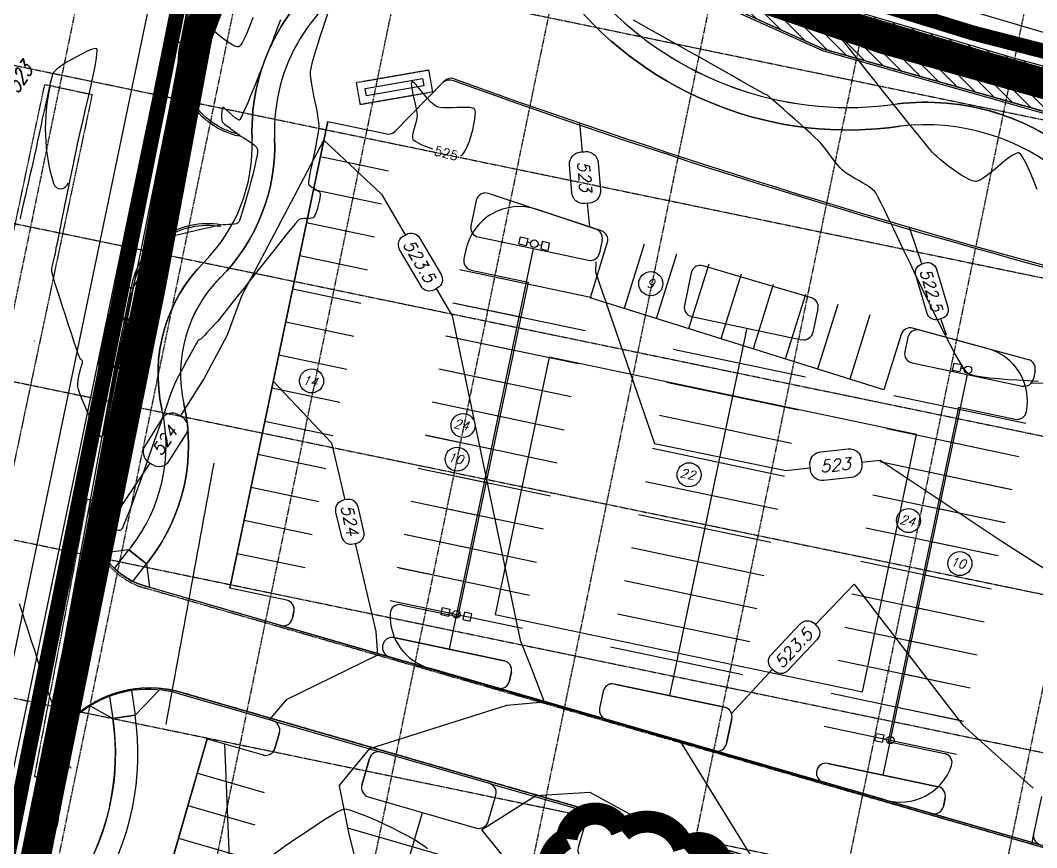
# Model space of a CAD drawing. Header units: inches. Extents: x 3071 to 5995, y 4947 to 7102.
# Drawn here: x 3716.1 to 3986.8, y 6406.6 to 6626.8 of the extents above; entities that cross this region are included whole.
import ezdxf

# ---------------------------------------------------------------- set-up
doc = ezdxf.new("R2010")
doc.units = ezdxf.units.IN
doc.header["$MEASUREMENT"] = 0
for name, pattern in [('DIVIDE2', [0.625, 0.25, -0.125, 0, -0.125, 0, -0.125]), ('HIDDEN', [0.375, 0.25, -0.125]), ('HIDDEN2', [0.1875, 0.125, -0.0625])]:
    doc.linetypes.add(name, pattern=pattern)
for name, color, linetype in [('BOC', 4, 'Continuous'), ('COUNT', 11, 'Continuous'), ('EC', 3, 'Continuous'), ('EX-BOC', 41, 'Continuous'), ('EX-GUT', 41, 'Continuous'), ('EX-STORM', 150, 'Continuous'), ('EX-UTIL-STM', 150, 'Continuous'), ('FIRELANE', 5, 'HIDDEN'), ('FUTURE-DEVEL.', 78, 'Continuous'), ('GRID', 254, 'HIDDEN'), ('hatch-ol', 7, 'Continuous'), ('I-P', 3, 'Continuous'), ('INLET PROTECTION', 5, 'Continuous'), ('LIGHTS', 7, 'Continuous'), ('LIMITS OF DISTURBANCE', 1, 'HIDDEN'), ('LS-WALKS', 7, 'Continuous'), ('PC', 43, 'Continuous'), ('SAW-CUT', 7, 'HIDDEN2'), ('SIGNAGE', 7, 'Continuous'), ('SILT FENCE', 200, 'Continuous'), ('STRIPING', 11, 'Continuous'), ('TXDOT-HAT', 253, 'Continuous')]:
    doc.layers.add(name, color=color, linetype=linetype)
doc.styles.add('L50', font='simplex', dxfattribs={"height": 2.5})
doc.styles.add('L60', font='SIMPLEX.shx', dxfattribs={"height": 2.4})
doc.styles.add('L80', font='simplex.shx', dxfattribs={"oblique": 15, "height": 4})
doc.styles.add('L80C', font='simplex.shx', dxfattribs={"width": 0.75, "oblique": 22, "height": 4})

msp = doc.modelspace()

# ---------------------------------------------------------------- hatches: boundary and pattern name
at = {"layer": 'TXDOT-HAT', "linetype": 'Continuous'}
h = msp.add_hatch(dxfattribs=at)
h.set_pattern_fill('ANSI31', color=256, scale=20, angle=90, style=0)
edge = h.paths.add_edge_path()
edge.add_line((3824.13, 6667.98), (3879.07, 6648.66))
edge.add_line((3879.07, 6648.66), (3928.96, 6632.13))
edge.add_line((3928.96, 6632.13), (3980.63, 6616.85))
edge.add_arc((21444.98, 70897.52), 66610.87, 254.8002702, 254.8466038)
edge.add_line((4032.62, 6602.75), (4084.69, 6590.13))
edge.add_line((4084.69, 6590.13), (4116.46, 6583.29))
edge.add_arc((4110.61, 6553.36), 30.5, 78.9475, 160.3255)
edge.add_line((4081.9, 6563.63), (4079.74, 6553.31))
edge.add_line((4079.74, 6553.31), (4050.23, 6560.5))
edge.add_arc((4019.77, 6562.11), 30.5, 356.9631, 434.1841)
edge.add_line((4028.09, 6591.46), (3929.87, 6619.28))
edge.add_line((3929.87, 6619.28), (3820.4, 6668.73))
edge.add_line((3820.4, 6668.73), (3824.13, 6667.98))

# ---------------------------------------------------------------- linework, layer by layer
at = {"layer": 'BOC', "color": 7}
for p, q in [((3820.2, 6668.28), (3929.74, 6618.8)), ((3759.32, 6620.85), (3746.15, 6555.52)), ((3929.74, 6618.8), (4027.95, 6590.98)), ((3829.02, 6610.67), (3815.99, 6597.33)), ((3798.03, 6599.93), (3771.89, 6475.65)), ((3798.03, 6599.93), (3813.69, 6596.63)), ((3837.55, 6578.9), (3836.13, 6572.13)), ((3869.44, 6571.26), (3840.79, 6580.76)), ((3838.06, 6569.17), (3867.42, 6562.99)), ((3871.1, 6568.37), (3870.38, 6564.93)), ((3926.83, 6552.98), (3897.97, 6561.52)), ((3894.81, 6559.63), (3892.99, 6550.97)), ((3928.57, 6550.07), (3927.24, 6543.77)), ((3894.92, 6548.01), (3924.28, 6541.83)), ((3984.62, 6536.5), (3955.62, 6544.37)), ((3719.85, 6541.5), (3719.82, 6541.35)), ((3952.52, 6542.47), (3951.7, 6538.62)), ((3953.64, 6535.66), (3982.99, 6529.48)), ((3986.41, 6533.58), (3985.95, 6531.41)), ((3785.46, 6465.77), (3749.41, 6476.18)), ((3787.06, 6472.46), (3771.89, 6475.65)), ((3788.99, 6469.5), (3788.6, 6467.66)), ((3815.62, 6462.51), (3844.98, 6456.33)), ((3812.66, 6460.57), (3812.61, 6460.35)), ((3843.26, 6449.08), (3814.36, 6457.43)), ((3846.91, 6453.37), (3846.4, 6450.97)), ((3874.33, 6450.15), (3903.69, 6443.98)), ((3783.4, 6440.35), (3758.36, 6447.58)), ((3871.37, 6448.22), (3870.41, 6443.65)), ((3901.07, 6432.39), (3872.16, 6440.74)), ((3905.62, 6441.02), (3904.21, 6434.28)), ((3765.89, 6435.56), (3745.64, 6365.43)), ((3765.89, 6435.56), (3780.78, 6431.26)), ((3785.11, 6437.25), (3783.88, 6432.97)), ((3807.09, 6423.24), (3809.13, 6430.32)), ((3841.05, 6423.7), (3812.23, 6432.02)), ((3931.2, 6428.99), (3960.55, 6422.82)), ((3928.23, 6427.06), (3928.21, 6426.96)), ((3958.87, 6415.7), (3929.97, 6424.05)), ((3808.79, 6420.14), (3837.62, 6411.82)), ((3840.71, 6413.53), (3842.76, 6420.61)), ((3962.48, 6419.86), (3962.01, 6417.59)), ((3988.11, 6420.22), (3986.02, 6410.27)), ((3866.78, 6413.67), (3864.73, 6406.59)), ((3898.69, 6407.06), (3869.87, 6415.38))]:
    msp.add_line(p, q, dxfattribs=at)
for centre, radius, start, end in [((3830.81, 6608.92), 2.5, 70.146, 135.6644), ((4524.41, 8529.78), 2039.75, 250.146, 255.57614), ((3772.75, 6598.07), 50, 166.8034, 197.0326), ((3814.21, 6599.08), 2.5, 258.1191, 315.6644), ((3726.86, 6584.01), 2, 197.0326, 347.8984), ((3840, 6578.39), 2.5, 71.6589, 168.1191), ((3838.57, 6571.62), 2.5, 168.1191, 258.1191), ((3868.66, 6568.89), 2.5, 348.1191, 71.6589), ((3867.93, 6565.44), 2.5, 258.1191, 348.1191), ((3897.26, 6559.12), 2.5, 73.53, 168.1191), ((3926.12, 6550.59), 2.5, 348.1191, 73.53), ((3895.44, 6550.46), 2.5, 168.1191, 258.1191), ((3924.79, 6544.28), 2.5, 258.1191, 348.1191), ((3954.96, 6541.96), 2.5, 74.8234, 168.1191), ((3954.15, 6538.1), 2.5, 168.1191, 258.1191), ((3983.96, 6534.09), 2.5, 348.1191, 74.8234), ((3983.51, 6531.93), 2.5, 258.1191, 348.1191), ((31500.24, 1370.21), 28204.68, 169.502364, 169.646125), ((3754.96, 6495.4), 20, 169.5341, 253.894), ((3786.54, 6470.01), 2.5, 348.1191, 78.1191), ((3786.16, 6468.18), 2.5, 253.894, 348.1191), ((3815.1, 6460.06), 2.5, 78.1191, 168.1191), ((3815.06, 6459.83), 2.5, 168.1191, 253.894), ((3844.46, 6453.88), 2.5, 348.1191, 78.1191), ((3843.96, 6451.49), 2.5, 253.894, 348.1191), ((3873.82, 6447.71), 2.5, 78.1191, 168.1191), ((3750.18, 6419.23), 29.5, 73.894, 168.2519), ((3872.86, 6443.14), 2.5, 168.1191, 253.894), ((3903.18, 6441.53), 2.5, 348.1191, 78.1191), ((3782.71, 6437.94), 2.5, 343.894, 73.894), ((3781.47, 6433.66), 2.5, 253.894, 343.894), ((3901.76, 6434.8), 2.5, 253.894, 348.1191), ((3811.53, 6429.62), 2.5, 73.894, 163.894), ((3930.68, 6426.55), 2.5, 78.1191, 168.1191), ((3930.66, 6426.45), 2.5, 168.1191, 253.894), ((3809.49, 6422.54), 2.5, 163.894, 253.894), ((3840.35, 6421.3), 2.5, 343.894, 73.894), ((3960.04, 6420.37), 2.5, 348.1191, 78.1191), ((3959.56, 6418.1), 2.5, 253.894, 348.1191), ((3869.18, 6412.98), 2.5, 73.894, 163.894), ((3838.31, 6414.22), 2.5, 253.894, 343.894), ((3988.46, 6409.76), 2.5, 168.1191, 253.894), ((3867.13, 6405.9), 2.5, 163.894, 253.894), ((3898, 6404.66), 2.5, 343.894, 73.894)]:
    msp.add_arc(centre, radius, start, end, dxfattribs=at)
at = {"layer": 'COUNT', "color": 7}
for centre in [(3793.68, 6530.85), (3834.02, 6518.98), (3894.24, 6505.87), (3952.7, 6493.67)]:
    msp.add_circle(centre, 3.2, dxfattribs=at)
at = {"layer": 'EC', "color": 44, "ltscale": 0.4, "flags": 128}
for points, elevation in [([(3797.88, 6628.54), (3797.29, 6626.7), (3796.65, 6624.73), (3795.99, 6622.7), (3795.34, 6620.68), (3794.73, 6618.74), (3794.2, 6616.95), (3793.76, 6615.39), (3793.46, 6614.12), (3793.32, 6613.23), (3793.33, 6612.28), (3793.45, 6611.12), (3793.66, 6609.77), (3793.92, 6608.31), (3794.23, 6606.76), (3794.55, 6605.19), (3794.87, 6603.65), (3795.15, 6602.18), (3795.38, 6600.83), (3795.53, 6599.66), (3795.58, 6598.7), (3795.51, 6597.78), (3795.35, 6596.56), (3795.1, 6595.13), (3794.79, 6593.53), (3794.45, 6591.85), (3794.1, 6590.14), (3793.75, 6588.48), (3793.43, 6586.94), (3793.16, 6585.57), (3792.96, 6584.46), (3792.87, 6583.79), (3792.85, 6583.44), (3792.86, 6583.29), (3792.87, 6583.24), (3792.91, 6583.15), (3793.03, 6582.99), (3793.29, 6582.75), (3793.75, 6582.44), (3794.42, 6582.05), (3795.09, 6581.66), (3795.54, 6581.35), (3795.79, 6581.11), (3795.9, 6580.95), (3795.94, 6580.87), (3795.96, 6580.8), (3795.97, 6580.61), (3795.96, 6580.24), (3795.88, 6579.59), (3795.69, 6578.61), (3795.43, 6577.54), (3795.13, 6576.48), (3794.81, 6575.53), (3794.57, 6574.92), (3794.39, 6574.59), (3794.29, 6574.44), (3794.24, 6574.39), (3794.17, 6574.34), (3794, 6574.25), (3793.67, 6574.16), (3793.14, 6574.1), (3792.39, 6574.09), (3791.62, 6574.08), (3790.93, 6574.02), (3790.4, 6573.86), (3790.07, 6573.53), (3789.4, 6572.76), (3788.43, 6571.61), (3787.22, 6570.12), (3785.81, 6568.37), (3784.23, 6566.4), (3782.54, 6564.27), (3780.78, 6562.06), (3778.99, 6559.8), (3777.23, 6557.56), (3775.52, 6555.4), (3773.92, 6553.37), (3772.48, 6551.54), (3771.23, 6549.96), (3770.22, 6548.69), (3769.5, 6547.79), (3769.11, 6547.31), (3768.58, 6546.7), (3767.92, 6545.96), (3767.18, 6545.15), (3766.44, 6544.33), (3765.73, 6543.57), (3765.13, 6542.93), (3764.69, 6542.47), (3764.47, 6542.25), (3764.23, 6542.08), (3763.92, 6541.91), (3763.64, 6541.74), (3763.45, 6541.61), (3763.3, 6541.41), (3763.17, 6541.15), (3763.05, 6540.92), (3762.89, 6540.64), (3762.51, 6539.96), (3761.95, 6538.97), (3761.26, 6537.74), (3760.49, 6536.35), (3759.7, 6534.9), (3758.92, 6533.45), (3758.2, 6532.1), (3757.6, 6530.92), (3757.15, 6530), (3756.86, 6529.27), (3756.4, 6528.01), (3755.78, 6526.28), (3755.03, 6524.15), (3754.17, 6521.68), (3753.22, 6518.95), (3752.2, 6516.03), (3751.14, 6512.99), (3750.06, 6509.9), (3748.98, 6506.82), (3747.91, 6503.83), (3746.9, 6500.99), (3745.94, 6498.39), (3745.08, 6496.07), (3744.32, 6494.13), (3743.69, 6492.62), (3743.3, 6491.77), (3743.08, 6491.37), (3742.97, 6491.22), (3742.92, 6491.18), (3742.83, 6491.13), (3742.6, 6491.07), (3742.19, 6491.05), (3741.54, 6491.14), (3740.59, 6491.37), (3739.57, 6491.69), (3738.55, 6492), (3737.59, 6492.24), (3736.93, 6492.33), (3736.51, 6492.31), (3736.28, 6492.25), (3736.17, 6492.21), (3736.09, 6492.15), (3735.92, 6492.01), (3735.65, 6491.71), (3735.28, 6491.16), (3734.82, 6490.29), (3734.37, 6489.26), (3733.92, 6488.15), (3733.51, 6487.01), (3733.13, 6485.91), (3732.8, 6484.9), (3732.52, 6484.05), (3732.35, 6483.38), (3732.07, 6482.17), (3731.7, 6480.48), (3731.26, 6478.39), (3730.76, 6475.97), (3730.21, 6473.29), (3729.63, 6470.41), (3729.03, 6467.41), (3728.42, 6464.36), (3727.81, 6461.33), (3727.23, 6458.38), (3726.67, 6455.59), (3726.17, 6453.04), (3725.72, 6450.78), (3725.35, 6448.89), (3725.06, 6447.43), (3724.88, 6446.49), (3724.81, 6446.13), (3724.76, 6445.82), (3724.71, 6445.45), (3724.65, 6445.13), (3724.57, 6444.99), (3724.45, 6445.3), (3724.16, 6446.18), (3723.7, 6447.55), (3723.11, 6449.33), (3722.41, 6451.46), (3721.63, 6453.85), (3720.79, 6456.42), (3719.92, 6459.1), (3719.03, 6461.81), (3718.16, 6464.48), (3717.33, 6467.03), (3716.55, 6469.39), (3715.87, 6471.46)], 524), ([(3778.02, 6627.56), (3777.29, 6625.64), (3776.57, 6623.85), (3775.88, 6622.29), (3775.25, 6621.03), (3774.8, 6620.31), (3774.51, 6619.96), (3774.34, 6619.83), (3774.27, 6619.8), (3774.16, 6619.78), (3773.91, 6619.79), (3773.45, 6619.91), (3772.69, 6620.26), (3771.57, 6620.94), (3770.33, 6621.81), (3769.04, 6622.8), (3767.79, 6623.85), (3766.65, 6624.87), (3765.7, 6625.79), (3765.13, 6626.41), (3764.83, 6626.78), (3764.71, 6626.97)], 522), ([(3785.43, 6626.98), (3784.36, 6624.2), (3783.23, 6621.29), (3782.06, 6618.31), (3780.89, 6615.34), (3779.73, 6612.44), (3778.63, 6609.69), (3777.59, 6607.15), (3776.66, 6604.91), (3775.85, 6603.03), (3775.2, 6601.59), (3774.81, 6600.8), (3774.6, 6600.44), (3774.51, 6600.33), (3774.47, 6600.31), (3774.39, 6600.29), (3774.2, 6600.33), (3773.85, 6600.5), (3773.29, 6600.9), (3772.5, 6601.59), (3771.69, 6602.35), (3770.95, 6603.05), (3770.47, 6603.46), (3770.2, 6603.64), (3770.07, 6603.67), (3770.03, 6603.67), (3769.99, 6603.64), (3769.91, 6603.52), (3769.82, 6603.24), (3769.74, 6602.7), (3769.7, 6601.88), (3769.71, 6601.03), (3769.77, 6600.31), (3769.88, 6599.85), (3770.12, 6599.52), (3770.5, 6599.19), (3770.95, 6598.86), (3771.4, 6598.56), (3771.78, 6598.29), (3772.11, 6598.04), (3772.55, 6597.71), (3773.06, 6597.33), (3773.58, 6596.94), (3774.07, 6596.57), (3774.49, 6596.26), (3774.88, 6595.99), (3775.48, 6595.62), (3776.21, 6595.18), (3776.99, 6594.68), (3777.77, 6594.14), (3778.45, 6593.59), (3778.89, 6593.16), (3779.14, 6592.85), (3779.25, 6592.65), (3779.28, 6592.55), (3779.3, 6592.48), (3779.31, 6592.27), (3779.28, 6591.81), (3779.15, 6590.92), (3778.86, 6589.47), (3778.47, 6587.7), (3777.99, 6585.72), (3777.45, 6583.62), (3776.88, 6581.47), (3776.3, 6579.39), (3775.74, 6577.45), (3775.21, 6575.75), (3774.76, 6574.37), (3774.46, 6573.57), (3774.28, 6573.17), (3774.19, 6573.02), (3774.15, 6572.97), (3774.07, 6572.92), (3773.91, 6572.81), (3773.6, 6572.69), (3773.1, 6572.58), (3772.37, 6572.5), (3771.59, 6572.46), (3770.81, 6572.43), (3770.09, 6572.4), (3769.48, 6572.33), (3768.86, 6572.2), (3767.76, 6571.95), (3766.29, 6571.62), (3764.57, 6571.22), (3762.7, 6570.79), (3760.81, 6570.35), (3759, 6569.93), (3757.4, 6569.55), (3756.11, 6569.25), (3755.25, 6569.05), (3754.94, 6568.97), (3754.87, 6568.96), (3754.81, 6568.95), (3754.66, 6568.72), (3754.24, 6568.09), (3753.62, 6567.14), (3752.84, 6565.96), (3751.97, 6564.64), (3751.06, 6563.26), (3750.17, 6561.9), (3749.34, 6560.65), (3748.64, 6559.59), (3748.13, 6558.81), (3747.86, 6558.39), (3747.57, 6557.97), (3747.23, 6557.49), (3746.87, 6556.97), (3746.53, 6556.45), (3746.22, 6555.96), (3746, 6555.51), (3745.85, 6555.04), (3745.67, 6554.33), (3745.47, 6553.46), (3745.27, 6552.5), (3745.07, 6551.54), (3744.9, 6550.67), (3744.76, 6549.96), (3744.66, 6549.5), (3744.57, 6549.05), (3744.46, 6548.53), (3744.35, 6547.97), (3744.24, 6547.41), (3744.14, 6546.88), (3744.05, 6546.43), (3743.94, 6545.92), (3743.81, 6545.26), (3743.65, 6544.52), (3743.49, 6543.76), (3743.34, 6543.04), (3743.21, 6542.43), (3743.1, 6541.89), (3742.93, 6541.11), (3742.73, 6540.17), (3742.51, 6539.12), (3742.27, 6538.03), (3742.05, 6536.97), (3741.84, 6535.99), (3741.67, 6535.16), (3741.52, 6534.43), (3741.33, 6533.43), (3741.09, 6532.23), (3740.83, 6530.9), (3740.56, 6529.5), (3740.29, 6528.1), (3740.02, 6526.75), (3739.78, 6525.53), (3739.58, 6524.5), (3739.42, 6523.73), (3739.27, 6522.91), (3739.12, 6521.91), (3738.96, 6520.8), (3738.79, 6519.64), (3738.6, 6518.53), (3738.41, 6517.52), (3738.19, 6516.7), (3738, 6516.23), (3737.85, 6516.01), (3737.75, 6515.93), (3737.7, 6515.92), (3737.65, 6515.93), (3737.53, 6516.01), (3737.29, 6516.28), (3736.87, 6516.91), (3736.23, 6518.04), (3735.5, 6519.46), (3734.72, 6521.08), (3733.94, 6522.78), (3733.19, 6524.49), (3732.52, 6526.09), (3731.97, 6527.49), (3731.58, 6528.59), (3731.4, 6529.3), (3731.4, 6530.07), (3731.52, 6531.05), (3731.72, 6532.13), (3731.98, 6533.23), (3732.24, 6534.26), (3732.47, 6535.13), (3732.63, 6535.77), (3732.67, 6536.07), (3732.54, 6536.29), (3732.32, 6536.53), (3732.08, 6536.76), (3731.91, 6536.98), (3731.78, 6537.35), (3731.46, 6538.27), (3730.99, 6539.66), (3730.39, 6541.42), (3729.71, 6543.46), (3728.96, 6545.71), (3728.18, 6548.05), (3727.41, 6550.42), (3726.67, 6552.71), (3725.99, 6554.83), (3725.4, 6556.7), (3724.94, 6558.23), (3724.63, 6559.32), (3724.51, 6559.89), (3724.52, 6560.5), (3724.61, 6561.2), (3724.76, 6561.95), (3724.94, 6562.73), (3725.13, 6563.48), (3725.3, 6564.19), (3725.43, 6564.81), (3725.55, 6565.4), (3725.69, 6566.15), (3725.86, 6567.02), (3726.05, 6567.96), (3726.23, 6568.92), (3726.42, 6569.86), (3726.59, 6570.72), (3726.73, 6571.46), (3726.86, 6572.07), (3727.07, 6573.09), (3727.35, 6574.46), (3727.69, 6576.12), (3728.08, 6578), (3728.5, 6580.04), (3728.94, 6582.17), (3729.39, 6584.34), (3729.83, 6586.47), (3730.25, 6588.51), (3730.64, 6590.38), (3730.98, 6592.03), (3731.26, 6593.4), (3731.46, 6594.41), (3731.67, 6595.38), (3731.98, 6596.72), (3732.37, 6598.38), (3732.82, 6600.29), (3733.3, 6602.38), (3733.82, 6604.59), (3734.34, 6606.85), (3734.84, 6609.11), (3735.31, 6611.29), (3735.74, 6613.34), (3736.09, 6615.18), (3736.36, 6616.76), (3736.52, 6618.01), (3736.56, 6618.73), (3736.53, 6619.08), (3736.48, 6619.22), (3736.45, 6619.26), (3736.38, 6619.3), (3736.18, 6619.34), (3735.77, 6619.3), (3735.03, 6619.08), (3733.87, 6618.6), (3732.56, 6617.96), (3731.2, 6617.24), (3729.9, 6616.51), (3728.76, 6615.85), (3727.89, 6615.33), (3727.4, 6615.02), (3726.96, 6614.71), (3726.46, 6614.33), (3725.94, 6613.9), (3725.45, 6613.45), (3725.03, 6613.01), (3724.73, 6612.59), (3724.58, 6612.17), (3724.36, 6611.31), (3724.06, 6610.08), (3723.7, 6608.54), (3723.3, 6606.76), (3722.87, 6604.8), (3722.42, 6602.74), (3721.96, 6600.65), (3721.52, 6598.58), (3721.1, 6596.61), (3720.71, 6594.8), (3720.37, 6593.23), (3720.1, 6591.95), (3719.9, 6591.05), (3719.67, 6590.07), (3719.39, 6588.8), (3719.05, 6587.3), (3718.67, 6585.64), (3718.27, 6583.87), (3717.86, 6582.07), (3717.46, 6580.3), (3717.07, 6578.61), (3716.72, 6577.08), (3716.42, 6575.76), (3716.18, 6574.71), (3716.02, 6574.01)], 523), ([(3987.21, 6530.72), (3984.47, 6530.86), (3981.75, 6531.01), (3979.13, 6531.18), (3976.65, 6531.37), (3974.38, 6531.59), (3972.38, 6531.84), (3970.7, 6532.13), (3969.41, 6532.46), (3968.57, 6532.85), (3967.97, 6533.45), (3967.17, 6534.58), (3966.2, 6536.17), (3965.07, 6538.16), (3963.8, 6540.5), (3962.43, 6543.15), (3960.97, 6546.03), (3959.43, 6549.11), (3957.86, 6552.31), (3956.26, 6555.6), (3954.67, 6558.91), (3953.1, 6562.19), (3951.57, 6565.38), (3950.11, 6568.43), (3948.74, 6571.29), (3947.49, 6573.9), (3946.37, 6576.2), (3945.4, 6578.15), (3944.62, 6579.68), (3944.04, 6580.75), (3943.68, 6581.29), (3943.09, 6581.85), (3942.32, 6582.43), (3941.43, 6583.01), (3940.45, 6583.6), (3939.43, 6584.19), (3938.41, 6584.77), (3937.42, 6585.34), (3936.51, 6585.89), (3935.72, 6586.42), (3935.08, 6586.92), (3934.47, 6587.54), (3933.82, 6588.3), (3933.14, 6589.15), (3932.46, 6590.07), (3931.77, 6591), (3931.09, 6591.93), (3930.44, 6592.8), (3929.81, 6593.59), (3929.23, 6594.26), (3928.66, 6594.82), (3927.78, 6595.64), (3926.65, 6596.68), (3925.33, 6597.87), (3923.88, 6599.17), (3922.37, 6600.52), (3920.85, 6601.86), (3919.39, 6603.16), (3918.04, 6604.34), (3916.88, 6605.35), (3915.96, 6606.16), (3915.35, 6606.69), (3915.1, 6606.9), (3914.85, 6607.01), (3914.56, 6607.13), (3914.3, 6607.23), (3913.99, 6607.41), (3913.15, 6607.88), (3911.84, 6608.63), (3910.11, 6609.6), (3908.02, 6610.78), (3905.62, 6612.14), (3902.98, 6613.63), (3900.13, 6615.24), (3897.15, 6616.92), (3894.09, 6618.64), (3891, 6620.39), (3887.93, 6622.11), (3884.95, 6623.78), (3882.11, 6625.37), (3879.46, 6626.85)], 524), ([(3986.98, 6581.84), (3986.15, 6583.88), (3985.34, 6585.81), (3984.56, 6587.58), (3983.83, 6589.11), (3983.17, 6590.32), (3982.71, 6591.02), (3982.41, 6591.36), (3982.23, 6591.49), (3982.15, 6591.52), (3982.04, 6591.54), (3981.79, 6591.54), (3981.36, 6591.41), (3980.65, 6591.06), (3979.62, 6590.38), (3978.46, 6589.49), (3977.21, 6588.48), (3975.92, 6587.41), (3974.65, 6586.37), (3973.43, 6585.43), (3972.31, 6584.67), (3971.52, 6584.23), (3971, 6584.04), (3970.7, 6583.97), (3970.56, 6583.97), (3970.43, 6583.97), (3970.13, 6584.01), (3969.63, 6584.14), (3968.89, 6584.44), (3967.85, 6584.97), (3966.72, 6585.64), (3965.55, 6586.42), (3964.36, 6587.27), (3963.2, 6588.15), (3962.1, 6589.02), (3961.11, 6589.83), (3960.25, 6590.56), (3959.57, 6591.16), (3959.06, 6591.7), (3958.2, 6592.7), (3957.03, 6594.12), (3955.58, 6595.89), (3953.9, 6597.96), (3952.03, 6600.29), (3950.02, 6602.82), (3947.89, 6605.49), (3945.7, 6608.25), (3943.48, 6611.06), (3941.27, 6613.85), (3939.12, 6616.58), (3937.07, 6619.18), (3935.15, 6621.62), (3933.41, 6623.83), (3931.9, 6625.76), (3930.64, 6627.36)], 523), ([(3833.43, 6590.9), (3833.58, 6590.94), (3833.69, 6590.99), (3833.78, 6591.05), (3833.98, 6591.22), (3834.28, 6591.59), (3834.7, 6592.28), (3835.22, 6593.4), (3835.72, 6594.72), (3836.19, 6596.17), (3836.6, 6597.67), (3836.94, 6599.14), (3837.18, 6600.5), (3837.3, 6601.67), (3837.31, 6602.42), (3837.25, 6602.85), (3837.17, 6603.05), (3837.13, 6603.13), (3837.06, 6603.21), (3836.9, 6603.34), (3836.55, 6603.49), (3835.93, 6603.62), (3834.95, 6603.68), (3833.8, 6603.67), (3832.54, 6603.62), (3831.26, 6603.55), (3830, 6603.51), (3828.84, 6603.52), (3827.85, 6603.62), (3827.08, 6603.83), (3826.33, 6604.33), (3825.48, 6605.1), (3824.59, 6606.07), (3823.68, 6607.13), (3822.81, 6608.18), (3822.01, 6609.15), (3821.31, 6609.91), (3820.86, 6610.32), (3820.6, 6610.48), (3820.46, 6610.5), (3820.41, 6610.49), (3820.36, 6610.45), (3820.29, 6610.33), (3820.25, 6610.01), (3820.28, 6609.39), (3820.44, 6608.36), (3820.69, 6607.13), (3820.98, 6605.81), (3821.28, 6604.49), (3821.55, 6603.26), (3821.74, 6602.23), (3821.81, 6601.48), (3821.73, 6600.77), (3821.53, 6599.93), (3821.27, 6599.02), (3820.99, 6598.08), (3820.75, 6597.18), (3820.58, 6596.35), (3820.54, 6595.77), (3820.58, 6595.41), (3820.65, 6595.21), (3820.69, 6595.12), (3820.74, 6595.06), (3820.89, 6594.92), (3821.24, 6594.67), (3821.93, 6594.28), (3823.07, 6593.74), (3824.45, 6593.16), (3825.89, 6592.61)], 525), ([(3729.61, 6427.74), (3729.59, 6427.76), (3729.53, 6427.84), (3729.41, 6428.01), (3729.23, 6428.24), (3729.05, 6428.38), (3728.94, 6428.15), (3728.78, 6427.6), (3728.6, 6426.88), (3728.42, 6426.15), (3728.28, 6425.57), (3728.19, 6425.12), (3728.02, 6424.24), (3727.79, 6423.02), (3727.52, 6421.55), (3727.22, 6419.92), (3726.9, 6418.24), (3726.6, 6416.58), (3726.31, 6415.04), (3726.07, 6413.71), (3725.88, 6412.69), (3725.76, 6412.06)], 525)]:
    msp.add_lwpolyline(points, dxfattribs=dict(at, elevation=elevation))
at = {"layer": 'EC', "color": 44, "ltscale": 0.5, "elevation": 525, "flags": 128}
msp.add_lwpolyline([(3824.52, 6406.26), (3823.68, 6406.99), (3822.47, 6407.82), (3820.97, 6408.75), (3819.23, 6409.73), (3817.32, 6410.75), (3815.29, 6411.77), (3813.21, 6412.77), (3811.13, 6413.72), (3809.13, 6414.59), (3807.25, 6415.36), (3805.57, 6415.99), (3804.14, 6416.47), (3803.02, 6416.75), (3802.28, 6416.82), (3801.63, 6416.59), (3800.49, 6416), (3798.92, 6415.08), (3796.99, 6413.87), (3794.74, 6412.42), (3792.24, 6410.76), (3789.53, 6408.92), (3786.67, 6406.95), (3783.73, 6404.89)], dxfattribs=at)
at = {"layer": 'EX-BOC', "color": 7}
for points in [[(3928.81, 6631.65), (3980.49, 6616.37), (4032.49, 6602.26), (4084.58, 6589.64), (4137.98, 6578.15), (4184.95, 6569.13), (4195.54, 6567.28, 0.01364), (4324.87, 6549.01, -0.004355), (4428.88, 6538.86), (4439.79, 6537.83, 0.014718), (4564.32, 6530.42), (4575.23, 6530.06, 0.014632), (4650.48, 6529.79), (4656.45, 6529.88), (4666.13, 6530.1, -0.515766), (4689.86, 6510.27), (4694.02, 6478.49), (4699.95, 6433.68)], [(3774.51, 6596.47, -0.423375), (3759.32, 6620.85), (3761.12, 6629.85, -0.215314)], [(3716.11, 6400.23), (3725.32, 6444.75), (3734.57, 6495.24), (3741.98, 6535.15), (3744.22, 6546.39), (3746.15, 6555.52, -0.418767), (3769.46, 6571.98, -2.911676)]]:
    msp.add_lwpolyline(points, format="xyb", dxfattribs=at)
at = {"layer": 'EX-GUT', "color": 7}
for points in [[(3928.96, 6632.13), (3980.63, 6616.85), (4032.62, 6602.75), (4084.69, 6590.13), (4138.08, 6578.64), (4185.04, 6569.62), (4195.62, 6567.77, 0.013639), (4324.92, 6549.51, -0.004355), (4428.93, 6539.36), (4439.83, 6538.33, 0.014718), (4564.34, 6530.92), (4575.25, 6530.56, 0.014633), (4650.47, 6530.29), (4656.44, 6530.38), (4666.06, 6530.6, -0.513958), (4690.36, 6510.28), (4694.51, 6478.56), (4700.45, 6433.74)], [(3774.41, 6595.98, -0.423207), (3758.83, 6620.96), (3760.63, 6629.96, -0.215189)], [(3715.62, 6400.34), (3724.83, 6444.85), (3734.08, 6495.33), (3741.49, 6535.24), (3743.73, 6546.49), (3745.66, 6555.61, -0.418603), (3769.55, 6572.48, -0.418603)]]:
    msp.add_lwpolyline(points, format="xyb", dxfattribs=at)
at = {"layer": 'EX-STORM', "color": 5}
for points in [[(3671.61, 6252.22), (3759.58, 6674.71), (3788.82, 6684.25)], [(3677.48, 6250.99), (3764.75, 6670.08), (3789.14, 6678.04)]]:
    msp.add_lwpolyline(points, dxfattribs=at)
for points in [[(3826.94, 6676, 0.014942), (3999.48, 6620.54, 0.02414), (4146.37, 6585.71, 0.014135), (4312.84, 6559.47), (4413.33, 6549.54, 0.002367), (4432.23, 6547.65, 0.002367)], [(3825.3, 6670.22, 0.014911), (3997.82, 6614.78, 0.02414), (4145.27, 6579.81, 0.014143), (4312.16, 6553.51), (4412.72, 6543.57, 0.002365), (4431.66, 6541.68, 0.002365)]]:
    msp.add_lwpolyline(points, format="xyb", dxfattribs=at)
at = {"layer": 'EX-UTIL-STM', "color": 5}
for p, q in [((3744.74, 6546.34), (3742.5, 6535.09)), ((3744.74, 6546.34), (3744.22, 6546.39)), ((3739.57, 6542.66), (3740.15, 6545.72)), ((3742.3, 6545.34), (3740.15, 6545.72)), ((3741.72, 6542.28), (3742.3, 6545.34)), ((3741.72, 6542.28), (3739.57, 6542.66)), ((3742.5, 6535.09), (3741.98, 6535.15))]:
    msp.add_line(p, q, dxfattribs=at)
at = {"layer": 'FIRELANE', "color": 7}
for p, q in [((3820.4, 6668.73), (3929.94, 6619.25)), ((3929.87, 6619.28), (4028.09, 6591.46)), ((4176.01, 6327.5), (3759.02, 6447.91))]:
    msp.add_line(p, q, dxfattribs=at)
msp.add_lwpolyline([(4181.78, 6350.82), (3749.27, 6475.7, -0.385667), (3734.8, 6499.12)], format="xyb", dxfattribs=at)
msp.add_arc((3750.56, 6418.6), 30.5, 73.894, 168.2487, dxfattribs=at)
at = {"layer": 'FUTURE-DEVEL.', "color": 7}
for p, q in [((3870.87, 6570.79), (3853.54, 6576.54)), ((3834.79, 6565.76), (3834.27, 6563.32)), ((3872.46, 6567.67), (3867.86, 6552.95)), ((3882.3, 6567.29), (3876.92, 6550.11)), ((3890.89, 6564.6), (3885.51, 6547.42)), ((3836.21, 6560.36), (3851.37, 6557.17)), ((3899.48, 6561.91), (3894.1, 6544.73)), ((3851.37, 6557.17), (3832.64, 6468.12)), ((3908.07, 6559.23), (3902.69, 6542.05)), ((3916.66, 6556.54), (3911.28, 6539.36)), ((3946.12, 6528.46), (3867.86, 6552.95)), ((3925.25, 6553.85), (3919.87, 6536.67)), ((3831.8, 6551.58), (3849.42, 6547.88)), ((3933.84, 6551.17), (3928.46, 6533.99)), ((3942.42, 6548.48), (3937.05, 6531.3)), ((3973.68, 6539.47), (3953.77, 6544.87)), ((3829.95, 6542.77), (3847.57, 6539.07)), ((3950.73, 6543.21), (3946.12, 6528.46)), ((3856.97, 6537.13), (3842.57, 6468.63)), ((3856.97, 6537.13), (3842.57, 6468.63)), ((3954.83, 6516.54), (3856.97, 6537.13)), ((3954.83, 6516.54), (3856.97, 6537.13)), ((3828.1, 6533.97), (3845.71, 6530.26)), ((3826.25, 6525.16), (3843.86, 6521.45)), ((3965.97, 6523.87), (3947.24, 6434.82)), ((3965.97, 6523.87), (3981.14, 6520.67)), ((3940.43, 6448.04), (3954.83, 6516.54)), ((3940.43, 6448.04), (3954.83, 6516.54)), ((3824.39, 6516.35), (3842.01, 6512.65)), ((3964.02, 6514.57), (3981.63, 6510.86)), ((3822.54, 6507.55), (3840.15, 6503.84)), ((3962.16, 6505.76), (3979.78, 6502.06)), ((3820.69, 6498.74), (3838.3, 6495.03)), ((3960.31, 6496.95), (3977.93, 6493.25)), ((3818.83, 6489.93), (3836.45, 6486.23)), ((3958.46, 6488.15), (3976.07, 6484.44)), ((3816.98, 6481.12), (3834.6, 6477.42)), ((3956.61, 6479.34), (3974.22, 6475.63)), ((3817.62, 6471.28), (3832.64, 6468.12)), ((3954.75, 6470.53), (3972.37, 6466.83)), ((3842.57, 6468.63), (3940.43, 6448.04)), ((3842.57, 6468.63), (3940.43, 6448.04)), ((3952.9, 6461.73), (3970.51, 6458.02)), ((3946.46, 6419.29), (3825.07, 6454.34)), ((3951.05, 6452.92), (3968.66, 6449.21)), ((3949.19, 6444.11), (3966.81, 6440.41)), ((3947.24, 6434.82), (3962.3, 6431.65))]:
    msp.add_line(p, q, dxfattribs=at)
for centre in [(3884.03, 6556.74), (3832.45, 6510.02), (3966.38, 6482.22)]:
    msp.add_circle(centre, 3.2, dxfattribs=at)
for centre, radius, start, end in [((3848.98, 6562.77), 14.5, 71.6589, 168.1191), ((3870.08, 6568.42), 2.5, 342.6282, 71.6589), ((3836.72, 6562.81), 2.5, 168.1191, 258.1191), ((3953.12, 6542.46), 2.5, 74.8234, 162.6282), ((3969.89, 6525.48), 14.5, 348.6839, 74.8234), ((3981.65, 6523.12), 2.5, 258.1191, 348.6839), ((3817.11, 6468.83), 2.5, 78.1191, 177.2902), ((3829.09, 6468.27), 14.5, 177.2902, 253.894), ((3961.79, 6429.2), 2.5, 340.4372, 78.1191), ((3950.48, 6433.22), 14.5, 253.894, 340.4372)]:
    msp.add_arc(centre, radius, start, end, dxfattribs=at)
at = {"layer": 'GRID', "color": 253, "linetype": 'HIDDEN'}
for p, q in [((3802.34, 6976.22), (3510.16, 5561.76)), ((3842.74, 6967.87), (3721.23, 6379.64)), ((3883.14, 6959.53), (3590.95, 5545.07)), ((3923.53, 6951.18), (3631.35, 5536.72)), ((3963.99, 6942.43), (3671.88, 5528.35)), ((4004.38, 6934.08), (3712.28, 5520)), ((4044.78, 6925.74), (3752.68, 5511.66)), ((4085.18, 6917.39), (3793.07, 5503.31)), ((3372.06, 6727.73), (5876.69, 6210.35)), ((3363.72, 6687.33), (5868.34, 6169.96)), ((3355.38, 6646.94), (5860, 6129.56)), ((3347.03, 6606.54), (5851.65, 6089.16)), ((3338.69, 6566.14), (5843.31, 6048.77)), ((3330.34, 6525.75), (5834.96, 6008.37))]:
    msp.add_line(p, q, dxfattribs=at)
at = {"layer": 'hatch-ol'}
for p, q in [((3745.01, 6485.85), (3737.88, 6484.96)), ((3741.16, 6480.9), (3745.01, 6485.85)), ((3746.09, 6477.47), (3749.75, 6482.17)), ((3749.75, 6482.17), (3750.54, 6475.85)), ((3739.86, 6446.87), (3740.74, 6440.96)), ((3745.7, 6448.39), (3746.68, 6441.85)), ((3746.68, 6441.85), (3753.2, 6448.58)), ((3734.67, 6444.33), (3740.74, 6440.96))]:
    msp.add_line(p, q, dxfattribs=at)
at = {"layer": 'hatch-ol', "linetype": 'Continuous'}
for points in [[(5243.04, 6535.97), (4968.26, 6501.09), (4960.28, 6529.8), (4979.65, 6559.14), (4807.92, 6536.88), (4738.54, 6532.03), (4587.1, 6529.95), (4537.29, 6530.41), (4443.51, 6536.5), (4309.72, 6550.09), (4197.79, 6566.78), (4113.36, 6582.3), (4029.68, 6602.49), (3947.12, 6625.84), (3919.58, 6634.42), (3826.07, 6666.4), (3818.72, 6668.41, 0.43909), (3759.32, 6620.85, 5.55152)], [(3759.32, 6620.85), (3746.15, 6555.52), (3716.11, 6400.23), (3700.35, 6325.2), (3691.91, 6284.2), (3689.83, 6275.27), (3688.31, 6266.77), (3674.16, 6207.94, -0.214843), (3508.69, 5995.08), (3535.52, 5952.62), (3870.9, 5855.78), (4005.47, 5991.67, -0.027652), (4056.2, 5956.24, -0.023154), (4168.04, 5861.73, -0.031991), (4294.4, 5725.59), (4358.75, 5653.77)], [(4644.66, 6190.99, -0.066552), (4636.78, 6192.78), (4598.32, 6207.1, -0.283051), (4578.65, 6232.31, 0.154102), (4564.02, 6265.34, 0.159579), (4547.62, 6274.87), (4181.78, 6350.82), (4059.18, 6386.74, -0.392328), (4049.01, 6403.63), (4079.74, 6553.31), (4050.23, 6560.5, -0.038219), (4049.63, 6555.88), (4021.18, 6419.57, -0.436443), (3996.05, 6404.45), (3749.41, 6476.18, -0.386729), (3735.29, 6499.03), (3721.3, 6425.24, -0.442765), (3759.02, 6447.91), (4176.01, 6327.5), (4525.11, 6255.03, -0.324495), (4548.83, 6228.98, 0.283051), (4587.85, 6178.99), (4621.14, 6166.59), (4644.66, 6190.99)], [(3745.64, 6365.43), (3765.89, 6435.56), (3780.78, 6431.26, 0.414214), (3783.88, 6432.97), (3785.11, 6437.25, 0.414214), (3783.4, 6440.35), (3812.23, 6432.02, 0.414214), (3809.13, 6430.32), (3807.09, 6423.24, 0.414214), (3808.79, 6420.14), (3837.62, 6411.82, 0.414214), (3840.71, 6413.53), (3842.76, 6420.61, 0.414214), (3841.05, 6423.7), (3869.87, 6415.38, 0.414214), (3866.78, 6413.67), (3864.73, 6406.59, 0.414214), (3866.44, 6403.5)], [(3900.4, 6403.96, 0.414214), (3898.69, 6407.06), (3927.52, 6398.73, 0.414214)]]:
    msp.add_lwpolyline(points, format="xyb", dxfattribs=at)
msp.add_lwpolyline([(3824.13, 6667.98), (3879.07, 6648.66), (3928.96, 6632.13), (3980.63, 6616.85, 0.000202), (4032.62, 6602.75), (4084.69, 6590.13), (4116.46, 6583.29, 0.370795), (4081.9, 6563.63), (4079.74, 6553.31), (4050.23, 6560.5, 0.350298), (4028.09, 6591.46), (3929.87, 6619.28), (3820.4, 6668.73)], format="xyb", close=True, dxfattribs=at)
at = {"layer": 'hatch-ol'}
for points in [[(3873.19, 6629.79, 0.235958), (3949.73, 6604.59, -0.208397), (3998.35, 6589.98, 0.039442), (4017.11, 6578.45, 0.05938), (4039.32, 6570.26), (4043.38, 6569.29), (4041.98, 6563.45), (4037.92, 6564.42, -0.05938), (4014.38, 6573.11, -0.039832), (3994.64, 6585.26, 0.209354), (3950.44, 6598.63, -0.261327), (3862.67, 6632.42, 0.665788), (3783.84, 6595.6, -0.209188), (3769.29, 6558.25, 0.257428), (3759.66, 6524.79, -0.224695), (3750.4, 6483.02), (3749.75, 6482.17), (3745.01, 6485.85), (3745.67, 6486.7, 0.224695), (3753.81, 6523.46, -0.257428), (3765.04, 6562.49, 0.209188), (3777.84, 6595.36, -0.286522), (3805.67, 6644.29)], [(3831.25, 6610.89, 0.023732), (4016.22, 6553.84)], [(3988.11, 6420.22), (3986.02, 6410.27, 0.392776), (3987.77, 6407.36), (3958.87, 6415.7, 0.435981), (3962.01, 6417.59), (3962.48, 6419.86, 0.414214), (3960.55, 6422.82), (3931.2, 6428.99, 0.414214), (3928.23, 6427.06), (3928.21, 6426.96, 0.392776), (3929.97, 6424.05), (3901.07, 6432.39, 0.435981), (3904.21, 6434.28), (3905.62, 6441.02, 0.414214), (3903.69, 6443.98), (3874.33, 6450.15, 0.414214), (3871.37, 6448.22), (3870.41, 6443.65, 0.392776), (3872.16, 6440.74), (3843.26, 6449.08, 0.435981), (3846.4, 6450.97), (3846.91, 6453.37, 0.414214), (3844.98, 6456.33), (3815.62, 6462.51, 0.414214), (3812.66, 6460.57), (3812.61, 6460.35, 0.392776), (3814.36, 6457.43), (3785.46, 6465.77, 0.435981), (3788.6, 6467.66), (3788.99, 6469.5, 0.414214), (3787.06, 6472.46), (3771.89, 6475.65), (3798.03, 6599.93), (3813.69, 6596.63, 0.256502), (3815.99, 6597.33), (3828.77, 6610.41, -0.270591), (3831.25, 6610.89)], [(3699.47, 6281.07, -0.076873), (3700.63, 6271.29), (3706.63, 6271.08, 0.076974), (3705.24, 6282.69, -0.329012), (3719.12, 6319.7, 0.33346), (3731.48, 6353.52, -0.214851), (3736.82, 6394.24, 0.176381), (3746.68, 6441.85), (3740.74, 6440.96, -0.176123), (3731.71, 6397.4, 0.214851), (3725.74, 6351.78, -0.33346), (3715.84, 6324.73, 0.329012), (3699.47, 6281.05)]]:
    msp.add_lwpolyline(points, format="xyb", dxfattribs=at)
at = {"layer": 'I-P', "color": 5, "lineweight": 5, "const_width": 0.75}
msp.add_lwpolyline([(3743.22, 6534.19), (3745.59, 6546.97), (3739.68, 6548.14), (3737.02, 6535.39), (3743.22, 6534.19), (3743.54, 6535.94)], dxfattribs=at)
at = {"layer": 'INLET PROTECTION', "color": 170, "ltscale": 100, "const_width": 5.87}
msp.add_lwpolyline([(3876.31, 6410.98, 0.520567), (3876.31, 6410.98, 0.765195), (3861.6, 6408.93, 0.417879), (3857.65, 6397.57, 0.6649), (3871.27, 6390.5, 0.744833), (3887, 6383.64, 0.975642), (3900.63, 6390.63, 0.520567), (3902.38, 6404.04, 0.520567), (3892.89, 6406.33, 0.540264), (3876.31, 6410.98)], format="xyb", close=True, dxfattribs=at)
at = {"layer": 'LIGHTS', "color": 7}
for p, q in [((3848.9, 6567.22), (3849.32, 6569.18)), ((3849.32, 6569.18), (3851.27, 6568.77)), ((3851.27, 6568.77), (3850.86, 6566.81)), ((3855.14, 6567.95), (3854.73, 6566)), ((3857.1, 6567.54), (3855.14, 6567.95)), ((3850.86, 6566.81), (3848.9, 6567.22)), ((3852.02, 6567.59), (3851.07, 6567.79)), ((3853.98, 6567.18), (3854.93, 6566.98)), ((3854.73, 6566), (3856.69, 6565.58)), ((3856.69, 6565.58), (3857.1, 6567.54)), ((3964.45, 6533.65), (3964.86, 6535.6)), ((3964.86, 6535.6), (3966.81, 6535.19)), ((3966.4, 6533.24), (3964.45, 6533.65)), ((3966.81, 6535.19), (3966.4, 6533.24)), ((3967.56, 6534.01), (3966.61, 6534.21)), ((3828.16, 6468.55), (3828.57, 6470.51)), ((3828.57, 6470.51), (3830.53, 6470.1)), ((3830.11, 6468.14), (3828.16, 6468.55)), ((3830.53, 6470.1), (3830.11, 6468.14)), ((3831.27, 6468.92), (3830.32, 6469.12)), ((3833.23, 6468.51), (3834.19, 6468.31)), ((3834.39, 6469.29), (3833.98, 6467.33)), ((3836.35, 6468.87), (3834.39, 6469.29)), ((3835.94, 6466.92), (3836.35, 6468.87)), ((3833.98, 6467.33), (3835.94, 6466.92)), ((3943.73, 6435.04), (3944.14, 6437)), ((3944.14, 6437), (3946.1, 6436.59)), ((3946.1, 6436.59), (3945.69, 6434.63)), ((3946.85, 6435.41), (3945.9, 6435.61)), ((3945.69, 6434.63), (3943.73, 6435.04))]:
    msp.add_line(p, q, dxfattribs=at)
for centre in [(3853, 6567.38), (3968.54, 6533.81), (3832.25, 6468.71), (3947.83, 6435.2)]:
    msp.add_circle(centre, 1, dxfattribs=at)
at = {"layer": 'LIMITS OF DISTURBANCE', "ltscale": 100, "const_width": 4}
msp.add_lwpolyline([(3679.5, 6238.82), (3758.78, 6633.57), (3789.01, 6667.88), (3825.7, 6669.48), (3889.8, 6648.08), (3970.06, 6623.42), (4091.85, 6592.19), (4191.85, 6571.61), (4379.82, 6548.38), (4483.42, 6538.2), (4641.77, 6535.29), (4765.92, 6537.88), (5101.74, 6580.26)], dxfattribs=at)
at = {"layer": 'LS-WALKS', "color": 7}
for p, q in [((3745.01, 6485.85), (3745.67, 6486.7)), ((3745.01, 6485.85), (3737.9, 6484.96)), ((3741.17, 6480.91), (3745.01, 6485.85)), ((3745.01, 6485.85), (3749.75, 6482.17)), ((3746.09, 6477.47), (3749.75, 6482.17)), ((3749.75, 6482.17), (3750.4, 6483.02)), ((3749.75, 6482.17), (3750.54, 6475.86)), ((3739.86, 6446.87), (3740.74, 6440.96)), ((3745.7, 6448.39), (3746.68, 6441.85)), ((3746.68, 6441.85), (3753.2, 6448.58)), ((3734.67, 6444.33), (3740.74, 6440.96)), ((3740.74, 6440.96), (3746.68, 6441.85))]:
    msp.add_line(p, q, dxfattribs=at)
for centre, radius, start, end in [((3830.95, 6597.53), 53.15, 118.3924, 182.3452), ((3830.95, 6597.53), 47.15, 47.7244, 182.3452), ((3936.67, 6693.76), 96.12, 219.6546, 278.2362), ((3936.67, 6693.76), 90.12, 225.2188, 278.2813), ((3957.28, 6541.48), 63.56, 49.7349, 96.822), ((3957.28, 6541.48), 57.56, 49.5247, 96.822), ((3733.88, 6593.56), 44, 315.0843, 2.3452), ((3733.88, 6593.56), 50, 315.0843, 2.3452), ((3794.82, 6532.79), 42.06, 135.0843, 192.8286), ((3794.82, 6532.79), 36.06, 135.0843, 192.8286), ((3710.91, 6513.69), 50, 322.1737, 12.8286), ((3710.91, 6513.69), 44, 322.1737, 12.8286), ((3676.31, 6431.6), 65.1, 326.3948, 8.2683), ((3676.37, 6431.59), 71.05, 328.2909, 8.3028)]:
    msp.add_arc(centre, radius, start, end, dxfattribs=at)
at = {"layer": 'PC', "color": 44}
for p, q in [((3771.32, 6543.11), (3775.12, 6553.49)), ((3764.93, 6531.18), (3771.32, 6543.11)), ((3758.79, 6521.44), (3764.93, 6531.18)), ((3911.04, 6404.01), (3891.9, 6435.04)), ((3986.02, 6410.27), (3985.45, 6407.51)), ((3985.67, 6407.44), (3983.58, 6408.05))]:
    msp.add_line(p, q, dxfattribs=at)
at = {"layer": 'PC', "color": 44, "linetype": 'DIVIDE2'}
msp.add_line((3785.46, 6465.77), (3996.19, 6404.93), dxfattribs=at)
at = {"layer": 'PC', "color": 44}
for points in [[(3865.88, 6591.84), (3865.12, 6599.52)], [(3775.12, 6553.49), (3796.99, 6594.98)], [(3796.99, 6594.98), (3812.34, 6580.61)], [(3812.34, 6580.61), (3818.65, 6569.7)], [(3867.83, 6571.91), (3867.22, 6578.11)], [(3953.15, 6571.14), (3952.85, 6571.75)], [(3956.28, 6562.01), (3953.15, 6571.14)], [(3869.41, 6562.59), (3869.33, 6559.83)], [(3869.33, 6559.83), (3885.01, 6514.16)], [(3826.91, 6555.41), (3831.11, 6548.15)], [(3831.11, 6548.15), (3849.25, 6461.87)], [(3962.82, 6543), (3961.32, 6547.35)], [(3783.49, 6530.78), (3798.95, 6514.38)], [(3990.43, 6530.22), (3985.26, 6530.15)], [(3798.95, 6514.38), (3802.56, 6499.15)], [(3885.01, 6514.16), (3920.03, 6507.02)], [(3743.11, 6497.68), (3750.66, 6508.99)], [(3940.22, 6509.23), (3945.13, 6509.77)], [(3945.13, 6509.77), (3977.39, 6488.25)], [(3920.03, 6507.02), (3926.51, 6507.73)], [(3743.11, 6497.68), (3736.88, 6489.4)], [(3805.29, 6487.58), (3810.84, 6464.13)], [(3927.87, 6465.99), (3938.18, 6476.71)], [(3938.18, 6476.71), (3967.1, 6439.32)], [(3810.84, 6464.13), (3811.22, 6457.81)], [(3849.25, 6461.87), (3851.9, 6455.18)], [(3811.22, 6457.81), (3786.91, 6445.91)], [(3851.9, 6455.18), (3855.65, 6445.39)], [(3905.56, 6442.28), (3916.43, 6454.09)], [(3786.91, 6445.91), (3782.37, 6440.64)], [(3845.71, 6444.56), (3855.65, 6445.39)], [(3967.1, 6439.32), (3985.86, 6422.46)], [(3770.52, 6434.22), (3772.18, 6392.63)], [(3801.05, 6423.03), (3809.22, 6432.99)], [(3801.05, 6423.03), (3803.63, 6410.18)], [(3838.94, 6411.31), (3853.46, 6420.47)], [(3853.46, 6420.47), (3867.78, 6421.35)], [(3867.78, 6421.35), (3887.05, 6410.77)], [(3803.63, 6410.18), (3820.2, 6343.99), (3827.11, 6345.44)]]:
    msp.add_lwpolyline(points, dxfattribs=at)
for points in [[(3866.57, 6591.9, -0.414214), (3870.04, 6588.93), (3870.62, 6581.62, -0.414214), (3867.66, 6578.15), (3866.45, 6578.05, -0.414214), (3862.98, 6581.01), (3862.4, 6588.33, -0.414214), (3865.36, 6591.8), (3866.39, 6591.88)], [(3818.39, 6569.55), (3818.9, 6569.85, -0.414214), (3822.44, 6568.93), (3828.16, 6559.14, -0.414214), (3827.24, 6555.6), (3826.4, 6555.12, -0.414214), (3822.87, 6556.04), (3817.14, 6565.83, -0.450689), (3818.39, 6569.55)], [(3956.59, 6562.08), (3957.12, 6562.25, -0.414214), (3960.14, 6560.62), (3963.2, 6550.44, -0.414214), (3961.58, 6547.43), (3960.71, 6547.17, -0.414214), (3957.69, 6548.79), (3954.63, 6558.97, -0.450689), (3956.59, 6562.08)], [(3751.32, 6508.57, 0.414214), (3755.77, 6509.56), (3760.29, 6516.66, 0.414214), (3759.3, 6521.12), (3758.28, 6521.77, 0.414214), (3753.82, 6520.78), (3749.31, 6513.68, 0.414214), (3750.3, 6509.22), (3751.15, 6508.68), (3751.32, 6508.57)], [(3926.43, 6508.42, -0.414214), (3929.31, 6511.97), (3936.6, 6512.74, -0.414214), (3940.15, 6509.87), (3940.28, 6508.67, -0.414214), (3937.4, 6505.12), (3930.11, 6504.35, -0.414214), (3926.56, 6507.22), (3926.45, 6508.24)], [(3802, 6499.02, 0.414214), (3800.09, 6495.91), (3801.66, 6489.36, 0.414214), (3804.77, 6487.45), (3805.71, 6487.67, 0.414214), (3807.62, 6490.79), (3806.06, 6497.33, 0.414214), (3802.95, 6499.25), (3802.16, 6499.06), (3802, 6499.02)], [(3916.65, 6453.88), (3916.21, 6454.29, -0.414214), (3916.1, 6457.94), (3923.87, 6466.21, -0.414214), (3927.52, 6466.32), (3928.22, 6465.66, -0.414214), (3928.34, 6462.01), (3920.57, 6453.74, -0.450689), (3916.65, 6453.88)]]:
    msp.add_lwpolyline(points, format="xyb", dxfattribs=at)
for points in [[(3977.39, 6488.25, 0), (3999, 6474.41, 0)], [(3809.22, 6432.99, 0), (3845.71, 6444.56, 0)], [(3838.94, 6411.31, 0), (3845.07, 6403.76, 0)]]:
    msp.add_polyline3d(points, dxfattribs=at)
at = {"layer": 'SAW-CUT', "color": 30}
for p, q in [((3757.85, 6621.15), (3744.68, 6555.82)), ((3757.85, 6621.15), (3759.32, 6620.85)), ((3691.05, 6460.53), (3722.61, 6609.79)), ((3722.61, 6609.79), (3735.22, 6607.1)), ((3735.22, 6607.1), (3703.64, 6457.96)), ((3744.68, 6555.82), (3746.15, 6555.52)), ((3733.81, 6499.31), (3719.83, 6425.55)), ((3735.29, 6499.03), (3733.81, 6499.31)), ((3719.83, 6425.55), (3721.3, 6425.24))]:
    msp.add_line(p, q, dxfattribs=at)
at = {"layer": 'SIGNAGE', "color": 7, "linetype": 'HIDDEN2'}
for p, q in [((3805.65, 6610.3), (3824.86, 6613.65)), ((3824.86, 6613.65), (3825.89, 6607.74)), ((3806.68, 6604.39), (3805.65, 6610.3)), ((3825.89, 6607.74), (3806.68, 6604.39))]:
    msp.add_line(p, q, dxfattribs=at)
at = {"layer": 'SIGNAGE', "color": 7}
for p, q in [((3807.96, 6608.68), (3823.23, 6611.34)), ((3823.23, 6611.34), (3823.57, 6609.37)), ((3808.3, 6606.71), (3807.96, 6608.68)), ((3823.57, 6609.37), (3808.3, 6606.71))]:
    msp.add_line(p, q, dxfattribs=at)
at = {"layer": 'SILT FENCE', "const_width": 8}
msp.add_lwpolyline([(4681.23, 6528), (4646.2, 6526.27), (4576.64, 6525.83), (4505.33, 6528.61, -0.037918), (4158.83, 6568.56, -0.041261), (3842.16, 6657.25), (3821.46, 6664.02), (3804.87, 6661.99), (3797.58, 6657.76), (3787.2, 6658.21), (3772.28, 6646.45), (3763.37, 6622.97), (3750.91, 6556.18), (3714.43, 6375.61)], format="xyb", dxfattribs=at)
at = {"layer": 'STRIPING', "color": 7}
for p, q in [((3796.08, 6590.63), (3814.18, 6586.82)), ((3794.23, 6581.82), (3812.33, 6578.01)), ((3792.37, 6573.02), (3810.48, 6569.21)), ((3852.74, 6566.08), (3830.3, 6459.42)), ((3790.52, 6564.21), (3808.62, 6560.4)), ((3833.17, 6560.49), (3868.4, 6553.08)), ((3788.67, 6555.4), (3806.77, 6551.59)), ((3831.32, 6551.68), (3866.54, 6544.27)), ((3786.81, 6546.59), (3804.92, 6542.79)), ((3909.6, 6544.92), (3889.01, 6447.06)), ((3829.46, 6542.88), (3864.69, 6535.47)), ((3890.03, 6539.33), (3925.26, 6531.92)), ((3784.96, 6537.79), (3803.06, 6533.98)), ((3827.61, 6534.07), (3862.84, 6526.66)), ((3888.18, 6530.52), (3923.41, 6523.11)), ((3968.31, 6532.57), (3945.87, 6425.9)), ((3783.11, 6528.98), (3801.21, 6525.17)), ((3825.76, 6525.26), (3860.99, 6517.85)), ((3948.74, 6526.98), (3983.97, 6519.57)), ((3781.26, 6520.17), (3799.36, 6516.36)), ((3886.32, 6521.72), (3921.55, 6514.31)), ((3946.89, 6518.17), (3982.12, 6510.76)), ((3823.9, 6516.46), (3859.13, 6509.04)), ((3779.4, 6511.37), (3797.51, 6507.56)), ((3884.47, 6512.91), (3919.7, 6505.5)), ((3945.04, 6509.36), (3980.27, 6501.95)), ((3822.05, 6507.65), (3857.28, 6500.24)), ((3882.62, 6504.1), (3917.85, 6496.69)), ((3777.55, 6502.56), (3795.65, 6498.75)), ((3943.19, 6500.56), (3978.41, 6493.15)), ((3820.2, 6498.84), (3855.43, 6491.43)), ((3880.77, 6495.3), (3915.99, 6487.88)), ((3775.7, 6493.75), (3793.8, 6489.94)), ((3818.34, 6490.03), (3853.57, 6482.62)), ((3941.33, 6491.75), (3976.56, 6484.34)), ((3773.84, 6484.94), (3791.95, 6481.14)), ((3878.91, 6486.49), (3914.14, 6479.08)), ((3939.97, 6482.84), (3974.71, 6475.53)), ((3816.49, 6481.23), (3851.72, 6473.82)), ((3877.06, 6477.68), (3912.29, 6470.27)), ((3937.63, 6474.14), (3972.86, 6466.72)), ((3814.64, 6472.42), (3849.87, 6465.01)), ((3875.21, 6468.87), (3910.44, 6461.46)), ((3935.77, 6465.33), (3971, 6457.92)), ((3873.35, 6460.07), (3908.58, 6452.66)), ((3933.92, 6456.52), (3969.15, 6449.11)), ((3932.07, 6447.71), (3967.3, 6440.3)), ((3930.22, 6438.91), (3965.44, 6431.5)), ((3763.25, 6426.43), (3781.03, 6421.3)), ((3760.76, 6417.79), (3778.53, 6412.66)), ((3802.95, 6345.84), (3823.21, 6415.98)), ((3803.28, 6411.85), (3837.86, 6401.86)), ((3758.26, 6409.14), (3776.03, 6404.01))]:
    msp.add_line(p, q, dxfattribs=at)

# ---------------------------------------------------------------- texts
at = {"layer": 'COUNT', "color": 7, "style": 'L60', "oblique": 15}
for s, p in [('14', (3791.06, 6530.02)), ('24', (3831.33, 6518.4)), ('22', (3891.58, 6505.28)), ('24', (3950.17, 6492.9))]:
    msp.add_text(s, height=2.4, rotation=348.2726, dxfattribs=at).set_placement(p)
at = {"layer": 'EC', "color": 44, "style": 'L80C', "oblique": 22, "width": 0.75}
msp.add_text('523', height=4, rotation=56.8287, dxfattribs=at).set_placement((3715.38, 6607.11, 523))
at = {"layer": 'EC', "color": 44, "ltscale": 0.4, "insert": (3829.58, 6591.44, 525), "char_height": 2.5, "attachment_point": 5, "rotation": 345.682, "style": 'L50'}
msp.add_mtext('{525}', dxfattribs=at)
at = {"layer": 'FUTURE-DEVEL.', "color": 7, "style": 'L60', "oblique": 15}
for s, p in [('9', (3882.78, 6555.87)), ('10', (3829.76, 6509.45)), ('10', (3963.69, 6481.64))]:
    msp.add_text(s, height=2.4, rotation=348.2726, dxfattribs=at).set_placement(p)
at = {"layer": 'PC', "color": 44, "style": 'L80', "oblique": 15}
for s, height, rotation, p in [('523', 3.2, 274.5294, (3864.51, 6589.24)), ('523.5', 3.2, 300.3198, (3817.92, 6567.27)), ('522.5', 3, 286.734, (3955.66, 6560.11)), ('524', 3.2, 55.8604, (3753.54, 6510.61)), ('523', 3.2, 6.0224, (3929.26, 6506.44)), ('524', 3.2, 281.7668, (3801.44, 6497.49)), ('523.5', 3.2, 46.777, (3918.96, 6454.08))]:
    msp.add_text(s, height=height, rotation=rotation, dxfattribs=at).set_placement(p)

doc.saveas('drawing.dxf')
